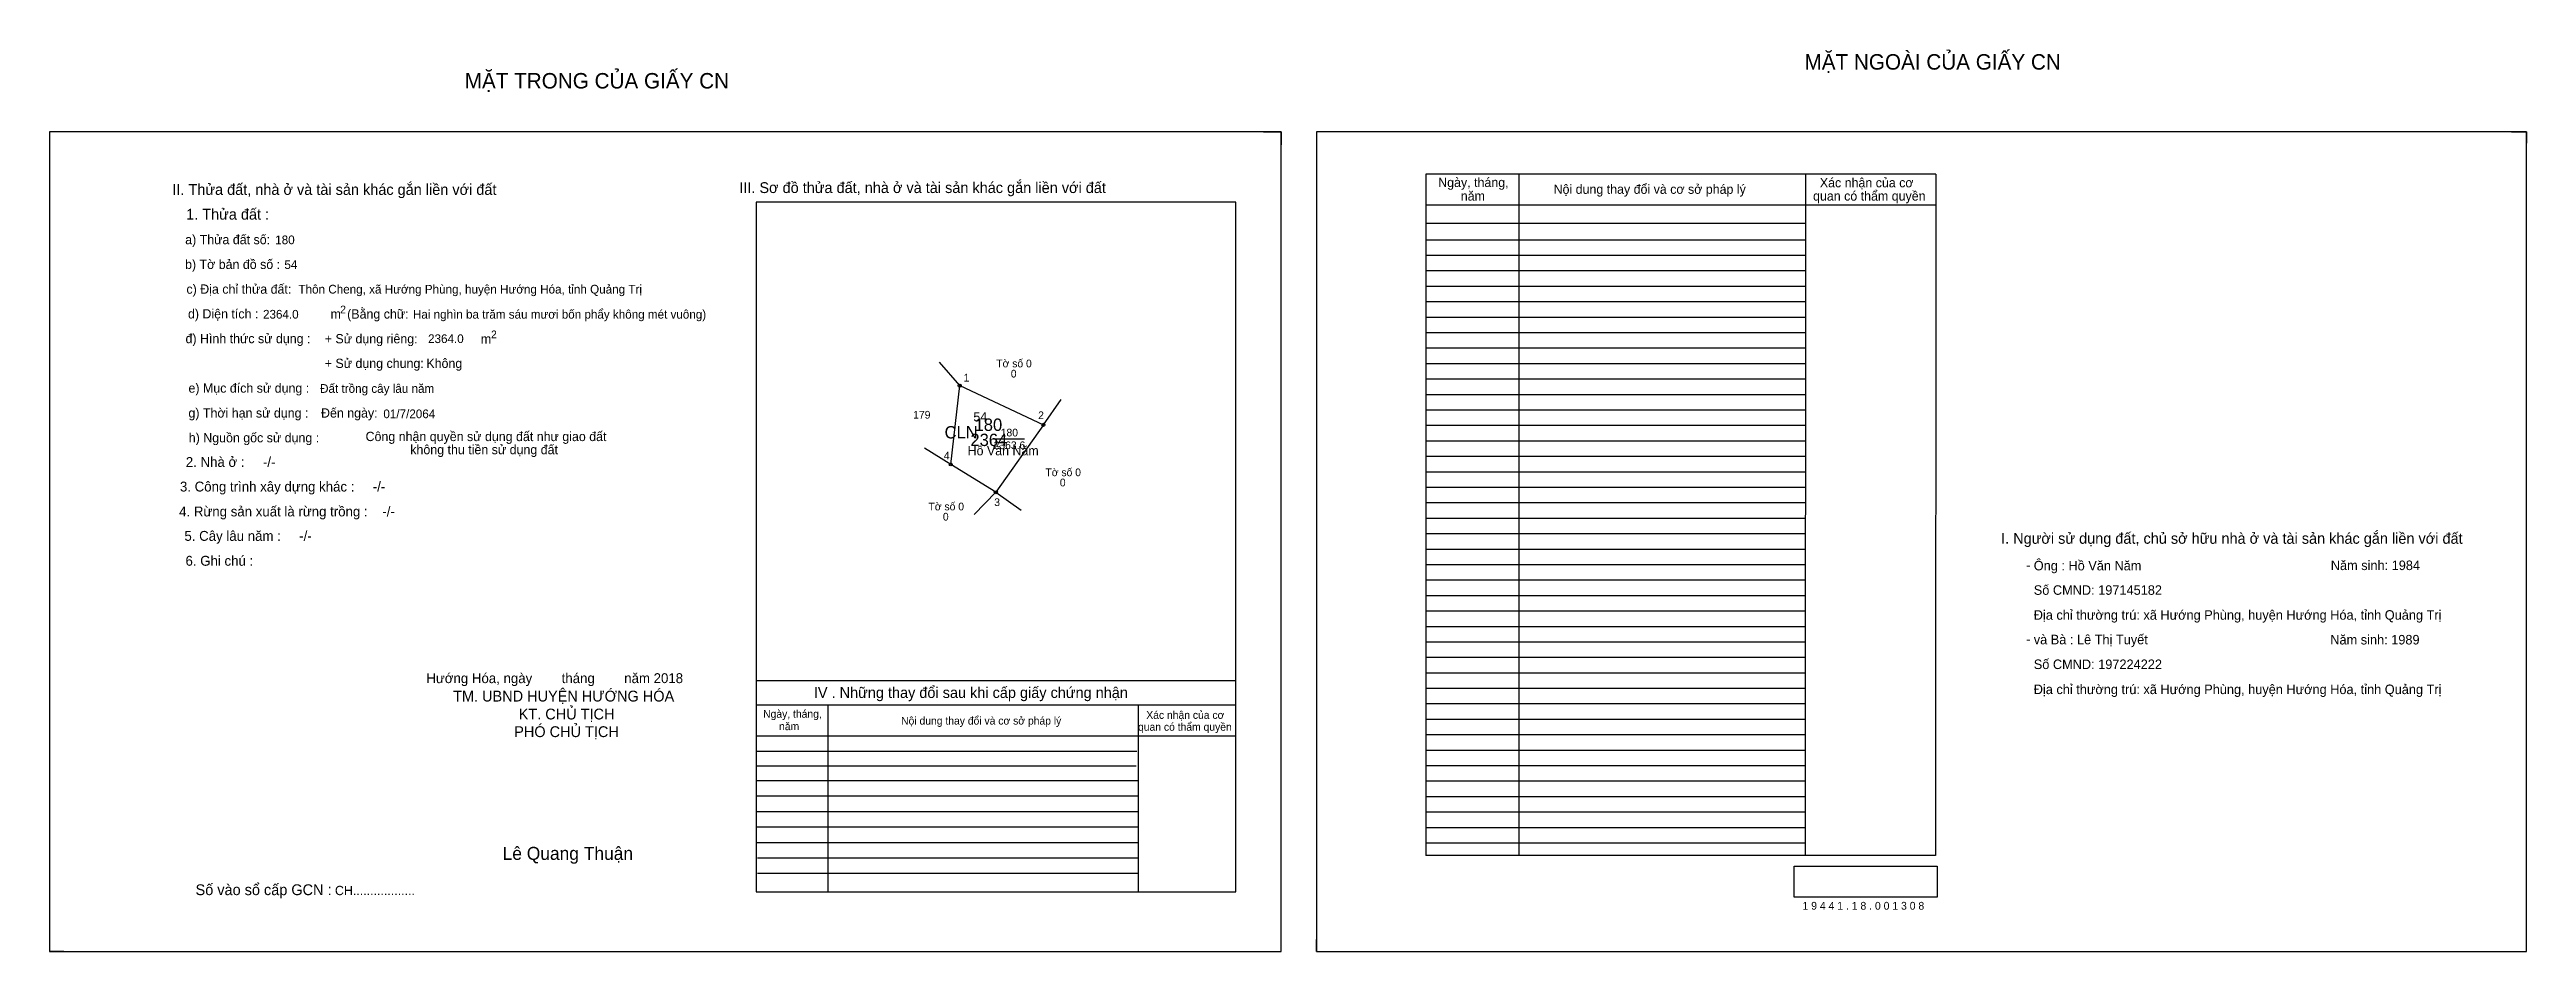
# Model space of a CAD drawing. Extents: x 529779 to 533286, y 1848367 to 1848950.
# Drawn here: x 531685 to 533286, y 1848367 to 1848950 of the extents above.
import ezdxf

# ---------------------------------------------------------------- set-up
doc = ezdxf.new("R2010")
doc.units = 0
for name, color, linetype in [('Default', 7, 'Continuous'), ('Level 10', 7, 'Continuous'), ('Level 11', 7, 'Continuous'), ('Level 13', 7, 'Continuous'), ('Level 2', 7, 'Continuous'), ('Level 27', 7, 'Continuous'), ('Level 3', 7, 'Continuous'), ('Level 36', 7, 'Continuous'), ('Level 4', 7, 'Continuous'), ('Level 5', 7, 'Continuous'), ('Level 55', 7, 'Continuous'), ('Level 6', 7, 'Continuous'), ('Level 7', 7, 'Continuous'), ('Level 8', 7, 'Continuous'), ('Level 9', 7, 'Continuous')]:
    doc.layers.add(name, color=color, linetype=linetype)

msp = doc.modelspace()

# ---------------------------------------------------------------- linework, layer by layer
at = {"layer": 'Level 10'}
for p, q in [((532469.4, 1848896.9), (532480.8, 1848896.9)), ((532480.8, 1848896.9), (532480.8, 1848888.5)), ((533276.2, 1848896.9), (533285.8, 1848896.9)), ((533285.8, 1848896.9), (533285.8, 1848889.5)), ((532273, 1848732.8), (532327.1, 1848707.4)), ((531684.6, 1848374.7), (531684.6, 1848366.9)), ((531693.8, 1848366.9), (531684.6, 1848366.9)), ((532503.6, 1848366.9), (532503.6, 1848374.7)), ((532503.6, 1848366.9), (532510.6, 1848366.9))]:
    msp.add_line(p, q, dxfattribs=at)
for points in [[(531684.6, 1848366.9), (532480.8, 1848366.9), (532480.8, 1848896.9), (531684.6, 1848896.9)], [(532503.6, 1848366.9), (533285.8, 1848366.9), (533285.8, 1848896.9), (532503.6, 1848896.9)], [(532327.1, 1848707.4), (532296.3, 1848663.8), (532267.2, 1848681.8), (532273, 1848732.8)]]:
    msp.add_lwpolyline(points, close=True, dxfattribs=at)
at = {"layer": 'Level 11'}
for centre in [(532273, 1848732.8), (532327.1, 1848707.4), (532327.1, 1848707.4), (532267.2, 1848681.8), (532296.3, 1848663.8)]:
    msp.add_circle(centre, 1, dxfattribs=at)
at = {"layer": 'Level 27'}
for p, q in [((532273, 1848732.8), (532260, 1848747.9)), ((532327.1, 1848707.4), (532338.6, 1848723.8)), ((532267.2, 1848681.8), (532250.2, 1848692.3)), ((532296.3, 1848663.8), (532282.3, 1848649.4)), ((532296.3, 1848663.8), (532312.6, 1848652.3))]:
    msp.add_line(p, q, dxfattribs=at)
at = {"layer": 'Level 6'}
msp.add_lwpolyline([(532812.5, 1848422), (532904.9, 1848422), (532904.9, 1848402.1), (532812.5, 1848402.1)], close=True, dxfattribs=at)
at = {"layer": 'Level 7'}
for p, q in [((532819.6, 1848826.9), (532574.4, 1848826.9)), ((532819.6, 1848816.9), (532574.4, 1848816.9)), ((532819.6, 1848806.9), (532574.4, 1848806.9)), ((532819.6, 1848796.9), (532574.4, 1848796.9)), ((532819.6, 1848786.9), (532574.4, 1848786.9)), ((532819.6, 1848776.9), (532574.4, 1848776.9)), ((532819.6, 1848766.9), (532574.4, 1848766.9)), ((532819.6, 1848756.9), (532574.4, 1848756.9)), ((532819.6, 1848746.9), (532574.4, 1848746.9)), ((532819.6, 1848736.9), (532574.4, 1848736.9)), ((532819.6, 1848726.9), (532574.4, 1848726.9)), ((532819.6, 1848716.9), (532574.4, 1848716.9)), ((532819.6, 1848706.9), (532574.4, 1848706.9)), ((532819.6, 1848696.9), (532574.4, 1848696.9)), ((532819.6, 1848686.9), (532574.4, 1848686.9)), ((532819.6, 1848676.9), (532574.4, 1848676.9)), ((532819.6, 1848666.9), (532574.4, 1848666.9)), ((532819.6, 1848656.9), (532574.4, 1848656.9)), ((532819.6, 1848646.9), (532574.4, 1848646.9)), ((532819.6, 1848636.9), (532574.4, 1848636.9)), ((532819.6, 1848626.9), (532574.4, 1848626.9)), ((532819.6, 1848616.9), (532574.4, 1848616.9)), ((532819.6, 1848606.9), (532574.4, 1848606.9)), ((532819.6, 1848596.9), (532574.4, 1848596.9)), ((532819.6, 1848586.9), (532574.4, 1848586.9)), ((532819.6, 1848576.9), (532574.4, 1848576.9)), ((532819.6, 1848566.9), (532574.4, 1848566.9)), ((532819.6, 1848556.9), (532574.4, 1848556.9)), ((532819.6, 1848546.9), (532574.4, 1848546.9)), ((532819.6, 1848536.9), (532574.4, 1848536.9)), ((532819.6, 1848526.9), (532574.4, 1848526.9)), ((532819.6, 1848516.9), (532574.4, 1848516.9)), ((532819.6, 1848506.9), (532574.4, 1848506.9)), ((532387.5, 1848496.2), (532141.4, 1848496.2)), ((532819.6, 1848496.9), (532574.4, 1848496.9)), ((532387.1, 1848486.7), (532141.4, 1848486.7)), ((532388.4, 1848477.2), (532141.4, 1848477.2)), ((532819.6, 1848486.9), (532574.4, 1848486.9)), ((532819.6, 1848476.9), (532574.4, 1848476.9)), ((532388.4, 1848467.2), (532141.4, 1848467.2)), ((532819.6, 1848466.9), (532574.4, 1848466.9)), ((532388.4, 1848457.2), (532141.4, 1848457.2)), ((532388.4, 1848447.2), (532141.4, 1848447.2)), ((532819.6, 1848456.9), (532574.4, 1848456.9)), ((532819.6, 1848446.9), (532574.4, 1848446.9)), ((532388.4, 1848437.2), (532141.4, 1848437.2)), ((532388.4, 1848427.2), (532142.2, 1848427.2)), ((532819.6, 1848436.9), (532574.4, 1848436.9)), ((532388.4, 1848417.2), (532142.2, 1848417.2))]:
    msp.add_line(p, q, dxfattribs=at)
at = {"layer": 'Level 8'}
for p, q in [((532904, 1848869.4), (532574.4, 1848869.4)), ((532574.4, 1848869.4), (532574.4, 1848428.9)), ((532634.4, 1848869.4), (532634.4, 1848428.9)), ((532819.7, 1848869.2), (532819.6, 1848428.9)), ((532904, 1848869.4), (532903.8, 1848428.9)), ((532451.4, 1848851.5), (532141.4, 1848851.5)), ((532141.4, 1848851.5), (532141.4, 1848405.5)), ((532451.4, 1848405.5), (532451.4, 1848851.5)), ((532904, 1848849.4), (532574.4, 1848849.4)), ((532819.6, 1848837.6), (532574.4, 1848837.6)), ((532451.4, 1848541.9), (532141.4, 1848541.9)), ((532451.4, 1848526.2), (532141.4, 1848526.2)), ((532187.7, 1848526.2), (532187.7, 1848405.5)), ((532388.4, 1848526.2), (532388.4, 1848405.5)), ((532451.4, 1848506.2), (532141.4, 1848506.2)), ((532903.8, 1848428.9), (532574.4, 1848428.9)), ((532141.4, 1848405.5), (532451.4, 1848405.5))]:
    msp.add_line(p, q, dxfattribs=at)
at = {"layer": 'Level 9'}
msp.add_line((532294.8, 1848698.3), (532314.9, 1848698.3), dxfattribs=at)

# ---------------------------------------------------------------- texts
at = {"layer": 'Default'}
for s, p in [('e) Mục đích sử dụng :', (531774.4, 1848728.2)), ('g) Thời hạn sử dụng :', (531774.4, 1848712.1)), ('Đến ngày:', (531860.1, 1848712.1)), ('h) Nguồn gốc sử dụng :', (531774.6, 1848696.1)), ('Công nhận quyền sử dụng đất như giao đất', (531888.9, 1848696.9)), ('không thu tiền sử dụng đất', (531917.8, 1848688.4))]:
    msp.add_text(s, height=6, dxfattribs=at).set_placement(p)
at = {"layer": 'Level 13'}
for s, p in [('180', (532299.5, 1848699.9)), ('.', (532292.3, 1848695.8)), ('2363.6', (532294.9, 1848691.7))]:
    msp.add_text(s, height=5, dxfattribs=at).set_placement(p)
at = {"layer": 'Level 2'}
msp.add_text('Hồ Văn Năm', height=6, dxfattribs=at).set_placement((532278.1, 1848687.7))
at = {"layer": 'Level 3'}
msp.add_text('CLN ', height=8, dxfattribs=at).set_placement((532263.2, 1848698.6))
at = {"layer": 'Level 36'}
for s, p in [('Tờ số 0', (532296.6, 1848744.6)), ('0', (532306, 1848738)), ('179', (532242.9, 1848711.4)), ('Tờ số 0', (532328.4, 1848674.2)), ('0', (532337.7, 1848667.6)), ('Tờ số 0', (532252.8, 1848652.1)), ('0', (532262.1, 1848645.5))]:
    msp.add_text(s, height=5, dxfattribs=at).set_placement(p)
at = {"layer": 'Level 4'}
msp.add_text('180', height=8, dxfattribs=at).set_placement((532282.6, 1848703.5))
at = {"layer": 'Level 5'}
msp.add_text('2364', height=8, dxfattribs=at).set_placement((532279.9, 1848693.7))
at = {"layer": 'Level 55'}
for s, height, p in [('179', 0.22, (532272.8, 1848732.6)), ('1', 0.8, (532272.8, 1848732.8)), ('0', 0.22, (532273, 1848732.6)), ('2', 0.8, (532326.8, 1848707.4)), ('0', 0.22, (532327, 1848707.2)), ('0', 0.22, (532327, 1848707.2)), ('0', 0.22, (532327, 1848707.2)), ('4', 0.8, (532266.9, 1848681.8)), ('179', 0.22, (532267, 1848681.6)), ('0', 0.22, (532267.1, 1848681.6)), ('0', 0.22, (532267.1, 1848681.6)), ('3', 0.8, (532296, 1848663.8)), ('0', 0.22, (532296.2, 1848663.6)), ('0', 0.22, (532296.2, 1848663.6)), ('0', 0.22, (532296.2, 1848663.6)), ('0', 0.22, (532296.2, 1848663.6))]:
    msp.add_text(s, height=height, dxfattribs=at).set_placement(p)
at = {"layer": 'Level 6'}
for s, height, p in [('180', 5.63, (531830.5, 1848824.2)), ('54', 5.63, (531836.4, 1848808.2)), ('Thôn Cheng, xã Hướng Phùng, huyện Hướng Hóa, tỉnh Quảng Trị', 5.64, (531845.5, 1848792.3)), ('2364.0', 5.63, (531822.6, 1848776.1)), ('Hai nghìn ba trăm sáu mươi bốn phẩy không mét vuông)', 5.632, (531919.5, 1848776.1)), ('2364.0', 5.63, (531929.3, 1848760.3)), ('Đất trồng cây lâu năm', 5.64, (531859.5, 1848728.1)), ('01/7/2064', 5.64, (531900.4, 1848711.7)), ('Ông : Hồ Văn Năm', 6.16, (532967.3, 1848613.3)), ('Năm sinh: 1984', 6.16, (533159.3, 1848613.5)), ('Số CMND: 197145182', 6.16, (532967.3, 1848597.5)), ('Địa chỉ thường trú: xã Hướng Phùng, huyện Hướng Hóa, tỉnh Quảng Trị', 6.16, (532967.3, 1848581.4)), ('và Bà : Lê Thị Tuyết', 6.16, (532967.3, 1848565.5)), ('Năm sinh: 1989', 6.16, (533159, 1848565.4)), ('Số CMND: 197224222', 6.16, (532967.3, 1848549.5)), ('Địa chỉ thường trú: xã Hướng Phùng, huyện Hướng Hóa, tỉnh Quảng Trị', 6.16, (532967.3, 1848533.3)), ('1 9 4 4 1 . 1 8 . 0 0 1 3 0 8', 5.04, (532817.8, 1848393.9))]:
    msp.add_text(s, height=height, dxfattribs=at).set_placement(p)
at = {"layer": 'Level 7'}
for s, height, p in [('MẶT TRONG CỦA GIẤY CN', 10, (531953, 1848924.9)), ('MẶT NGOÀI CỦA GIẤY CN', 10, (532819.1, 1848937.1)), ('II. Thửa đất, nhà ở và tài sản khác gắn liền với đất', 7, (531764, 1848856.1)), ('III. Sơ đồ thửa đất, nhà ở và tài sản khác gắn liền với đất', 7, (532130.5, 1848857.3)), ('Ngày, tháng,', 6, (532582.3, 1848861.2)), ('năm', 6, (532596.9, 1848852.4)), ('Nội dung thay đổi và cơ sở pháp lý', 6, (532656.9, 1848856.8)), (' quan có thẩm quyền', 6, (532822.4, 1848852.4)), ('Xác nhận của cơ', 6, (532829, 1848861)), ('1. Thửa đất :', 7, (531772.9, 1848840.1)), ('a) Thửa đất số:', 6, (531772.3, 1848824.2)), ('b) Tờ bản đồ số :', 6, (531772.2, 1848808.2)), ('c) Địa chỉ thửa đất:', 6, (531773.1, 1848792.2)), ('d) Diện tích :', 6, (531774.1, 1848776.2)), ('m', 6, (531866.3, 1848776.1)), ('2', 5, (531872.5, 1848779.5)), ('(Bằng chữ:', 6, (531877, 1848776.1)), ('đ) Hình thức sử dụng :', 6, (531772.5, 1848760.2)), ('+ Sử dụng riêng:', 6, (531862.5, 1848760.1)), ('m', 6, (531963.4, 1848760)), ('2', 5, (531970, 1848763.4)), ('+ Sử dụng chung:', 6, (531862.5, 1848744.2)), ('Không', 6, (531928.2, 1848744.2)), ('54', 6, (532281.8, 1848709.6)), ('2. Nhà ở :     -/-', 6.4, (531772.7, 1848680.2)), ('3. Công trình xây dựng khác :     -/-', 6.4, (531768.9, 1848664.3)), ('4. Rừng sản xuất là rừng trồng :    -/-', 6.4, (531768.4, 1848648.2)), ('5. Cây lâu năm :     -/-', 6.4, (531771.8, 1848632.4)), ('I. Người sử dụng đất, chủ sở hữu nhà ở và tài sản khác gắn liền với đất', 7, (532946.2, 1848630.5)), ('6. Ghi chú :', 6.4, (531772.5, 1848616.3)), ('-', 6.4, (532962.3, 1848613.5)), ('-', 6.4, (532962.3, 1848565.7)), ('Hướng Hóa, ngày        tháng        năm 2018', 6.4, (531928.2, 1848540.4)), ('IV . Những thay đổi sau khi cấp giấy chứng nhận', 7, (532178.7, 1848530.8)), ('TM. UBND HUYỆN HƯỚNG HÓA', 7, (531945.5, 1848528.5)), ('KT. CHỦ TỊCH', 7, (531987.9, 1848516.9)), ('Ngày, tháng,', 5, (532145.9, 1848518)), ('Xác nhận của cơ', 5, (532393.6, 1848517.3)), ('PHÓ CHỦ TỊCH', 7, (531985, 1848505.5)), ('năm', 5, (532156.2, 1848510)), ('Nội dung thay đổi và cơ sở pháp lý', 5, (532235.1, 1848513.6)), (' quan có thẩm quyền', 5, (532386.4, 1848509.6)), ('Lê Quang Thuận', 8.4, (531977.5, 1848426.1)), ('Số vào sổ cấp GCN :', 7, (531779, 1848403.3)), ('CH..................', 6, (531869.1, 1848403.3))]:
    msp.add_text(s, height=height, dxfattribs=at).set_placement(p)
at = {"layer": 'Level 9'}
for s, p in [('1', (532275.5, 1848735.4)), ('2', (532323.7, 1848711.1)), ('4', (532262.7, 1848685)), ('3', (532295.3, 1848654.9))]:
    msp.add_text(s, height=5, dxfattribs=at).set_placement(p)

doc.saveas('drawing.dxf')
